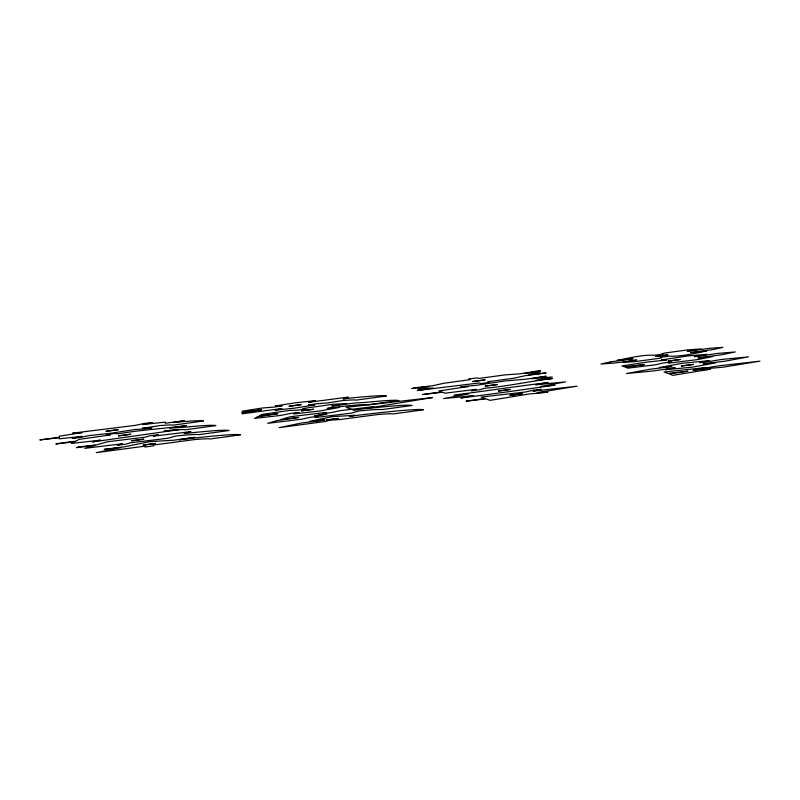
<?xml version="1.0" encoding="UTF-8"?>
<svg xmlns="http://www.w3.org/2000/svg" width="800" height="800" viewBox="0 0 800 800"><rect width="100%" height="100%" fill="white"/><g stroke="black" fill="none" stroke-linecap="round" stroke-linejoin="round"><path stroke-width="1.2" d="M702.71 369.21L705.07 368.69L701.85 368.9M702.35 369.27L692.96 370.31L701.46 368.94M40.03 439.9L59.22 437.71L59.13 438.84L81.88 436.37L72.22 438.37L79.63 437.57L89.29 435.57L112.04 433.1L134.87 429.51L144.43 428.94L151.86 427.77L142.31 428.33L159.65 425.6A55.57 2.33 -7.6 0 1 173.04 425.16L203.53 420.99A86.44 3.62 -7.6 0 0 173.2 422.54L184.47 420.68L165.25 423.23L165.33 422.1L142.58 424.57L152.24 422.57L144.84 423.38L135.18 425.37L72.6 433.17L82.16 432.61L59.33 436.21L59.24 437.34L40.03 439.9M144.96 446.17L144.9 447L153.47 445.86L153.53 445.03L193.76 439.68A55.57 2.33 -7.6 0 1 210.14 438.98L240.64 434.81A86.44 3.62 -7.6 0 0 179.16 439.8L194.7 437.35L173.76 440.22L149.54 441.65L125.04 446.71L104.12 449.4L120.74 447.6L96.24 452.65L144.96 446.17M242.17 412.82L242.09 413.81L281.91 408.55L275.11 410.23L295 408.08L314.96 404.93L308.28 405.04L315.71 403.87L328.14 402.86L342.61 400.58A55.57 2.33 -7.6 0 1 355.99 400.14L386.49 395.97A86.44 3.62 -7.6 0 0 343.15 398.86L348.22 398.07L348.29 397.08L308.47 402.34L315.27 400.66L295.38 402.81L275.43 405.96L282.11 405.85L274.67 407.02L262.24 408.03L242.29 411.18L242.21 412.17L261.42 409.76L242.17 412.82M327.98 420.32L327.94 420.9L324.61 421.59L279.2 427.63L302.03 422.91L320.31 420.77L324.61 419.88L309.67 421.34L332.49 416.62L355.07 415.3L349.51 416.33A86.44 3.62 -7.6 0 1 423.6 409.78L393.1 413.95A55.57 2.33 -7.6 0 0 376.72 414.65L339.8 419.56L327.98 420.32M106.19 431.26L118.29 429.66L106.19 431.26M118.56 435.87L130.66 434.26L118.56 435.87M131.76 440.78L143.86 439.18L131.8 440.76M143.29 445.07L155.4 443.47L143.29 445.07M289.14 406.24L301.25 404.63L289.19 406.21M301.51 410.84L313.62 409.24L301.55 410.82M314.72 415.75L326.82 414.15L314.76 415.73M326.25 420.05L338.36 418.45L326.29 420.02M472.9 381.51L485 379.9L472.9 381.51M485.27 386.11L497.37 384.51L485.31 386.09M498.47 391.02L510.58 389.42L498.51 391M510.01 395.32L522.11 393.72L510.01 395.32M655.86 356.48L667.96 354.88L655.9 356.46M668.23 361.08L680.33 359.48L668.23 361.08M681.43 366L693.53 364.4L681.43 366M56.73 443.62L55.81 444.1L74.92 441.65L71.5 443.44L100.41 440.15L92.54 441.94L178.41 429.74L164.17 431.09L166.03 430.75A55.57 2.33 -7.6 0 1 185.41 429.77L215.9 425.6A86.44 3.62 -7.6 0 0 183.09 427.39L169.69 428.18L186.37 425.55C163.85 428.77 141.11 429.8 118.65 433.76L114.72 433.49L106.33 434.68L110.27 434.96L79.25 439.36L75.84 441.16L56.73 443.62M257.52 416.81L254.46 418.42L280.35 415.47L291.24 413.33L299.06 412.43L293.54 413.69L294.21 413.89L320.1 410.93L339.15 407.5L327.14 408.44L331.92 407.58A55.57 2.33 -7.6 0 1 335.74 407.14L348.19 405.8A55.57 2.33 -7.6 0 1 368.36 404.74L398.86 400.57A86.44 3.62 -7.6 0 0 366.05 402.36L354.3 403.06L331.72 406.03L346.74 403.5L332.63 404.33L304.86 408.28L302.79 408.82L305.55 409.02L297.16 410.21L289.98 410.39L262.21 414.34L259.15 415.95L277.9 413.68L257.52 416.81M662.07 359.85L661.25 360.24L666.47 360.07L648.07 361.96L621.91 365.92L624.3 366.8L644.45 364.56L625.57 367.28L627.96 368.17L655.59 364.76L663.2 362.98L671.54 361.96L668.46 362.93L670.38 362.94L698.01 359.54L712.7 356.54L697.98 357.96L720.57 354.94L735.26 351.95L716.71 353.51L700 356.16L694.4 356.63L706.78 354.34L688.23 355.89L662.07 359.85M666.53 369.34L665.36 369.77L692.62 367.12L715.64 362.89L703.09 363.93L725.44 361.09L748.46 356.87L721.2 359.51L706.27 362.04L699.73 362.67L709.59 360.64L682.33 363.29L659.31 367.52L671.86 366.49L649.51 369.32L626.49 373.55L653.75 370.9L675.23 367.74L666.53 369.34M475.85 389.39L471.47 390.77L479.82 389.74L484.2 388.36C507.11 386.3 529.56 381.35 552.34 378.55L535.9 380.32L552.3 376.98L531.59 378.71L546.13 376.24L525.99 379.18L505.27 380.92L476.06 385.33L460.71 386.77L468.16 386.53L438.95 390.94L441.62 391.93L422.47 394.55L442.34 392.2L445 393.19L475.85 389.39M78.61 447L76.37 447.65L94.92 445.39L84.71 448.36L122.34 443.78L117.31 445.24L125.58 444.24L130.61 442.78L168.24 438.2L175.77 436.01A55.57 2.33 -7.6 0 1 198.61 434.68L229.1 430.51A86.44 3.62 -7.6 0 0 184.12 433.59L190.9 431.62L153.27 436.2L158.3 434.74L150.03 435.74L145 437.2L107.37 441.78L97.16 444.74L78.61 447M277.01 420.62L267.66 423.33L302.1 419.14L310.33 417.29L318.6 416.29L315.07 417.31L316.76 417.36L351.2 413.17L358.73 410.99A55.57 2.33 -7.6 0 1 381.57 409.66L412.06 405.49A86.44 3.62 -7.6 0 0 367.08 408.56L373.86 406.59L339.43 410.78L331.2 412.63L322.93 413.64L326.46 412.61L324.76 412.57L290.33 416.75L280.99 419.47L298.67 417.46L277.01 420.62M415.41 387.7L411.76 388.52L429.16 386.55L417.96 389.06L432.99 387.98L417.21 390.54L479.13 382.96L480.75 383.56L489.28 382.39L487.67 381.79L513.89 378.2L525.09 375.7L546.13 372.91L528.74 374.88L539.93 372.37L524.9 373.45L540.68 370.88L535.79 371.24L520.01 373.81L504.99 374.89L478.76 378.47L477.15 377.87L468.61 379.04L470.22 379.64L444 383.23L432.8 385.73L415.41 387.7M610.71 361.84L600.92 364.03L614.05 363.09L636.61 360.03L622.73 362.46L635.87 361.52L658.79 358.38L661.61 357.75L660.47 357.33L669.01 356.16C681.43 356.75 694.36 353.41 706.64 350.98L690.66 352.64L713.1 349.54L722.89 347.35L709.76 348.29L687.19 351.35L701.08 348.92L687.94 349.86L665.02 353L662.2 353.63L663.33 354.05L654.8 355.22C642.38 354.63 629.45 357.96 617.17 360.39L633.15 358.74L610.71 361.84M533.37 390.22L525.2 392.05L481.11 397.04L485.2 398.56L466.05 401.18L485.92 398.83L490.02 400.36L530.01 393.84L540.98 393.05L548.02 391.91L537.05 392.7L577.04 386.19L532.95 391.17L541.13 389.34L533.37 390.22M705.71 367.57L699.98 368.86L718.91 365.81L760 361.16L722.72 367.23L709.03 368.46L702 369.61L710.25 369.26L672.97 375.33L669.16 373.91L688.03 371.19L667.88 373.44L664.07 372.01L705.71 367.57M459.53 394.37L454.01 395.38L468.69 393.95L443.53 398.57L473.32 395.68L460.92 397.96C492.33 393.98 523.71 389.73 555.03 385.08L540.35 386.51L565.5 381.89L535.71 384.79L548.11 382.51C518.54 386.15 489.07 390.48 459.53 394.37M432.5 397.57L354.18 410.33L346.16 407.34L432.5 397.57"/></g></svg>
